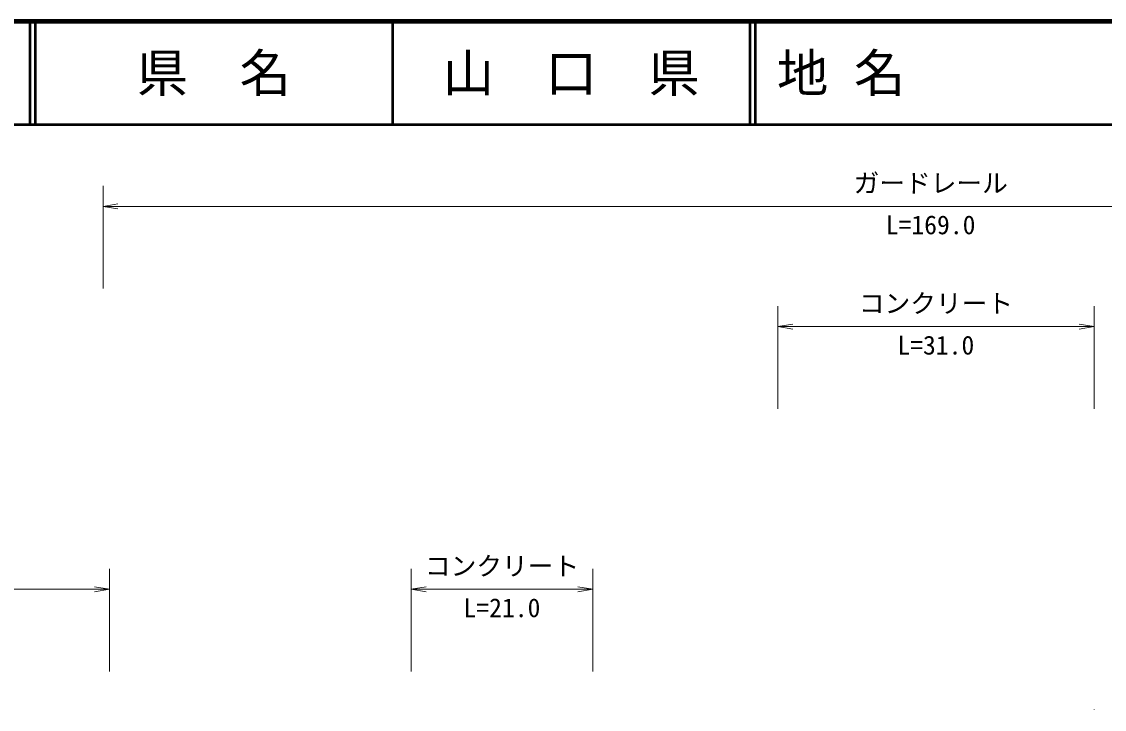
# Model space of a CAD drawing. Units: millimetres, scale not verified. Extents: x 40000 to 680000, y 20000 to 380000.
# Drawn here: x 296939 to 402217, y 313132 to 380000 of the extents above; entities that cross this region are included whole.
import ezdxf
from ezdxf.enums import TextEntityAlignment as Align

# ---------------------------------------------------------------- set-up
doc = ezdxf.new("R2010")
doc.units = ezdxf.units.MM
doc.header["$LTSCALE"] = 1000
for name, color, linetype, lineweight in [('M-BGD', 7, 'Continuous', 13), ('M-STR-STR3', 7, 'Continuous', 13), ('M-TTL', 2, 'Continuous', 140), ('M-TTL-LINE', 7, 'Continuous', 50)]:
    doc.layers.add(name, color=color, linetype=linetype, lineweight=lineweight)
doc.layers.add('M-TTL-TXT', color=7, linetype='Continuous')
doc.styles.add('ＭＳ ゴシック', font='')
doc.styles.get('ＭＳ ゴシック').set_extended_font_data('MS Gothic')

# ---------------------------------------------------------------- blocks, each defined once
blk = doc.blocks.new('open_arrow')
at = {"color": 0, "linetype": 'Continuous', "lineweight": -2}
blk.add_lwpolyline([(7.5, 1.25), (0, 0), (7.5, -1.25)], dxfattribs=at)

msp = doc.modelspace()

# ---------------------------------------------------------------- linework, layer by layer
at = {"layer": 'M-BGD'}
msp.add_line((401215, 313141), (401215, 313132), dxfattribs=at)
at = {"layer": 'M-STR-STR3'}
for p, q in [((304851, 354039), (304851, 364039)), ((304851, 362039), (465813, 362039)), ((370463, 342342), (370463, 352342)), ((401215, 342342), (401215, 352342)), ((370463, 350342), (401215, 350342)), ((305474, 316803), (305474, 326803)), ((334815, 316803), (334815, 326803)), ((352484, 316803), (352484, 326803)), ((262751, 324803), (305474, 324803)), ((334815, 324803), (352484, 324803))]:
    msp.add_line(p, q, dxfattribs=at)
at = {"layer": 'M-TTL'}
msp.add_line((680000, 380000), (40000, 380000), dxfattribs=at)
at = {"layer": 'M-TTL-LINE'}
for p, q in [((297750, 380000), (297750, 370000)), ((298250, 380000), (298250, 370000)), ((333000, 380000), (333000, 370000)), ((367750, 380000), (367750, 370000)), ((368250, 380000), (368250, 370000)), ((40000, 370000), (680000, 370000))]:
    msp.add_line(p, q, dxfattribs=at)

# ---------------------------------------------------------------- block references
at = {"layer": 'M-STR-STR3', "xscale": 193, "yscale": 193}
for p in [(304851, 362039), (370463, 350342), (334815, 324803)]:
    msp.add_blockref('open_arrow', p, dxfattribs=at)
at = {"layer": 'M-STR-STR3', "xscale": 193, "yscale": 193, "rotation": 180}
for p in [(401215, 350342), (305474, 324803), (352484, 324803)]:
    msp.add_blockref('open_arrow', p, dxfattribs=at)

# ---------------------------------------------------------------- texts
at = {"layer": 'M-STR-STR3', "style": 'ＭＳ ゴシック'}
for s, p in [('ガードレール', (377832, 362836)), ('L=169.0', (380957, 358777)), ('コンクリート', (378339, 351138)), ('L=31.0', (382089, 347079)), ('コンクリート', (336150, 325600)), ('L=21.0', (339900, 321541))]:
    msp.add_text(s, height=1833, dxfattribs=at).set_placement(p, align=Align.BOTTOM_LEFT)
at = {"layer": 'M-TTL-TXT', "style": 'ＭＳ ゴシック'}
for s, p in [('県\u3000名', (315625, 375000)), ('山\u3000口\u3000県', (350375, 375000))]:
    msp.add_text(s, height=3666, dxfattribs=at).set_placement(p, align=Align.MIDDLE_CENTER)
msp.add_text('地 名', height=3666, dxfattribs=at).set_placement((370380, 375000), align=Align.MIDDLE_LEFT)

doc.saveas('drawing.dxf')
